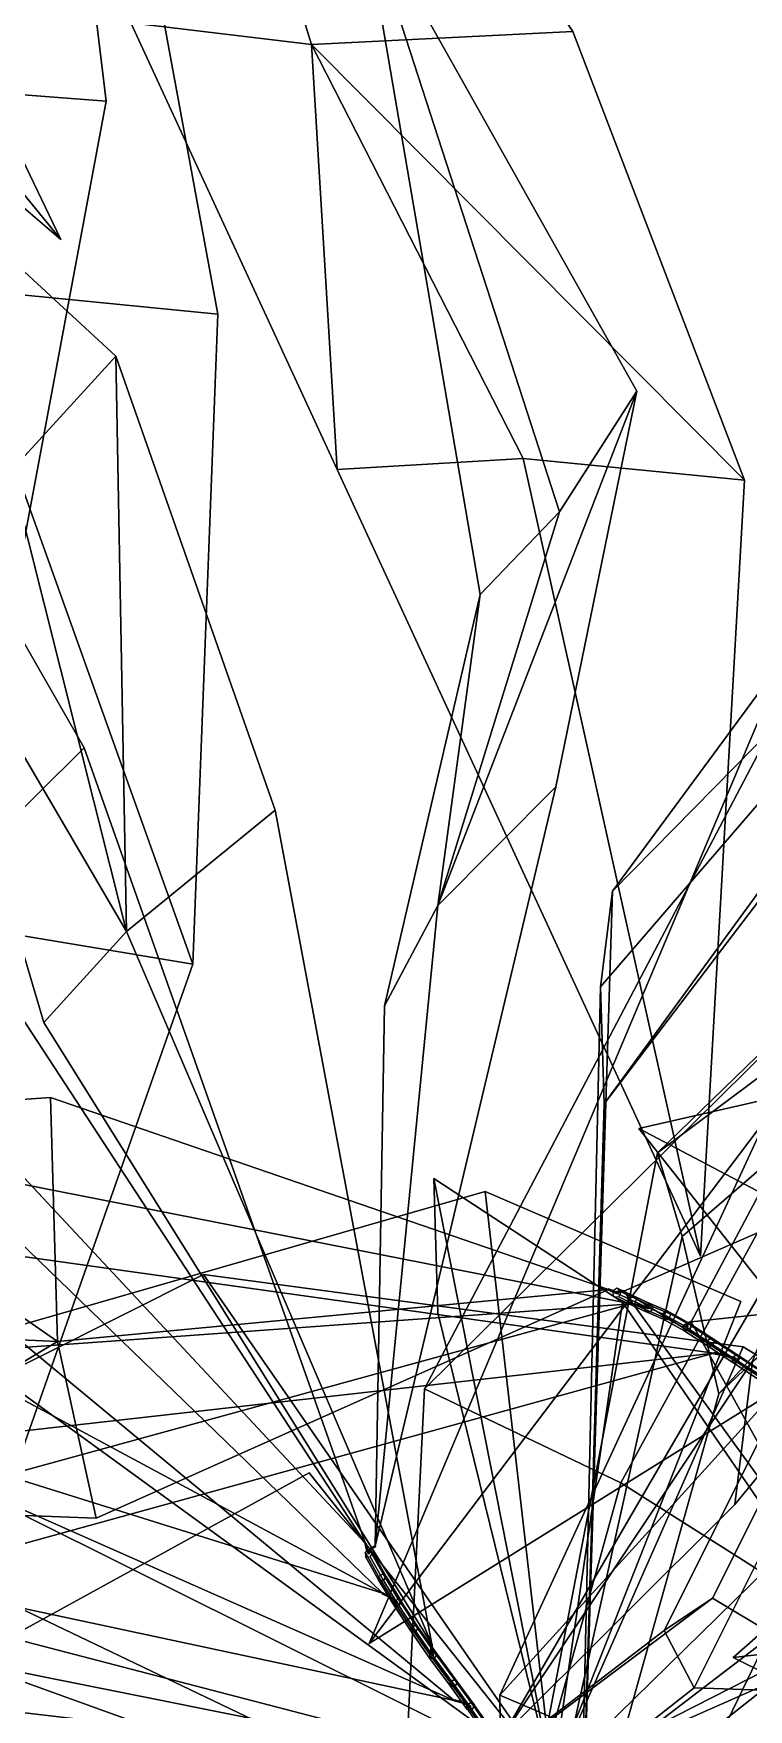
# Model space of a CAD drawing. Header units: metres. Extents: x -422 to 269, y -311 to 154.
# Drawn here: x -220.4 to -184.5, y -136.7 to -52.6 of the extents above; entities that cross this region are included whole.
import ezdxf

# ---------------------------------------------------------------- set-up
doc = ezdxf.new("R2010")
doc.units = ezdxf.units.M

msp = doc.modelspace()

# ---------------------------------------------------------------- linework, layer by layer
at = {"layer": 'coral-li_Intrnd', "color": 3}
for points in [[(-178.7216, -115.9789, 559.1647), (-186.3088, -131.1364, 580.841), (-188.7489, -132.7746, 578.8414), (-181.1617, -117.6171, 557.1651)], [(-175.685, -117.8137, 558.9445), (-183.2722, -132.9712, 580.6208), (-186.3088, -131.1364, 580.841), (-178.7216, -115.9789, 559.1647)], [(-181.1617, -117.6171, 557.1651), (-188.7489, -132.7746, 578.8414), (-187.2432, -135.6371, 577.3668), (-179.6559, -120.4796, 555.6904)], [(-179.6559, -120.4796, 555.6904), (-187.2432, -135.6371, 577.3668), (-183.8073, -135.7605, 578.4832), (-176.22, -120.603, 556.8068)], [(-186.3088, -131.1364, 580.841), (-194.473, -137.2622, 605.2914), (-197.124, -139.1853, 603.9093), (-188.7489, -132.7746, 578.8414)], [(-183.2722, -132.9712, 580.6208), (-191.6473, -139.382, 605.6887), (-194.473, -137.2622, 605.2914), (-186.3088, -131.1364, 580.841)], [(-188.7489, -132.7746, 578.8414), (-197.124, -139.1853, 603.9093), (-195.9614, -142.5115, 603.4396), (-187.2432, -135.6371, 577.3668)], [(-183.8073, -135.7605, 578.4832), (-192.5255, -142.6349, 604.5559), (-191.6473, -139.382, 605.6887), (-183.2722, -132.9712, 580.6208)], [(-187.2432, -135.6371, 577.3668), (-195.9614, -142.5115, 603.4396), (-192.5255, -142.6349, 604.5559), (-183.8073, -135.7605, 578.4832)]]:
    msp.add_3dface(points, dxfattribs=at)
at = {"layer": 'coral-li_Leaf', "color": 3}
for points in [[(-230.1053, -54.9731, 373.959), (-216.7453, -55.9979, 371.4159), (-222.0094, -12.4091, 402.951)], [(-230.1053, -54.9731, 373.959), (-222.0094, -12.4091, 402.951), (-216.7453, -55.9979, 371.4159)], [(-224.567, -65.3629, 386.8535), (-211.1358, -66.6909, 388.8148), (-220.9145, -13.6327, 392.186)], [(-224.567, -65.3629, 386.8535), (-220.9145, -13.6327, 392.186), (-211.1358, -66.6909, 388.8148)], [(-218.3426, -14.8294, 386.9203), (-215.5117, -52.06568, 349.3537), (-206.4456, -53.1574, 353.6456)], [(-218.3426, -14.8294, 386.9203), (-206.4456, -53.1574, 353.6456), (-215.5117, -52.06568, 349.3537)], [(-206.4456, -53.1574, 353.6456), (-193.3239, -52.5016, 357.3057), (-218.3426, -14.8294, 386.9203)], [(-206.4456, -53.1574, 353.6456), (-218.3426, -14.8294, 386.9203), (-193.3239, -52.5016, 357.3057)], [(-239.6695, -37.6976, 261.5911), (-219.0218, -62.9399, 251.67), (-231.769, -36.355, 267.0864)], [(-239.6695, -37.6976, 261.5911), (-231.769, -36.355, 267.0864), (-219.0218, -62.9399, 251.67)], [(-245.86, -39.9379, 256.8834), (-219.0218, -62.9399, 251.67), (-239.6695, -37.6976, 261.5911)], [(-245.86, -39.9379, 256.8834), (-239.6695, -37.6976, 261.5911), (-219.0218, -62.9399, 251.67)], [(-185.5471, -41.2887, 422.6147), (-261.8304, -60.6602, 445.2802), (-193.4057, -44.993, 399.2751)], [(-185.5471, -41.2887, 422.6147), (-193.4057, -44.993, 399.2751), (-261.8304, -60.6602, 445.2802)], [(-193.4057, -44.993, 399.2751), (-281.1758, -62.2193, 395.2979), (-206.4113, -42.6401, 368.3156)], [(-193.4057, -44.993, 399.2751), (-206.4113, -42.6401, 368.3156), (-281.1758, -62.2193, 395.2979)], [(-193.4057, -44.993, 399.2751), (-269.9305, -59.5522, 422.2572), (-281.1758, -62.2193, 395.2979)], [(-193.4057, -44.993, 399.2751), (-281.1758, -62.2193, 395.2979), (-269.9305, -59.5522, 422.2572)], [(-193.4057, -44.993, 399.2751), (-261.8304, -60.6602, 445.2802), (-269.9305, -59.5522, 422.2572)], [(-193.4057, -44.993, 399.2751), (-269.9305, -59.5522, 422.2572), (-261.8304, -60.6602, 445.2802)], [(-197.9738, -80.7705, 682.5458), (-203.9251, -45.9562, 687.9404), (-193.9944, -76.6206, 676.8497)], [(-197.9738, -80.7705, 682.5458), (-193.9944, -76.6206, 676.8497), (-203.9251, -45.9562, 687.9404)], [(-193.9944, -76.6206, 676.8497), (-203.9251, -45.9562, 687.9404), (-190.1196, -70.5648, 670.3127)], [(-193.9944, -76.6206, 676.8497), (-190.1196, -70.5648, 670.3127), (-203.9251, -45.9562, 687.9404)], [(-221.5358, -74.5658, 654.6548), (-240.5545, -46.3582, 652.5208), (-216.2592, -68.7957, 648.8858)], [(-221.5358, -74.5658, 654.6548), (-216.2592, -68.7957, 648.8858), (-240.5545, -46.3582, 652.5208)], [(-215.5117, -52.06568, 349.3537), (-205.1487, -74.4907, 327.1987), (-206.4456, -53.1574, 353.6456)], [(-215.5117, -52.06568, 349.3537), (-206.4456, -53.1574, 353.6456), (-205.1487, -74.4907, 327.1987)], [(-206.4456, -53.1574, 353.6456), (-184.7104, -75.02943, 334.54), (-193.3239, -52.5016, 357.3057)], [(-206.4456, -53.1574, 353.6456), (-193.3239, -52.5016, 357.3057), (-184.7104, -75.02943, 334.54)], [(-206.4456, -53.1574, 353.6456), (-205.1487, -74.4907, 327.1987), (-195.8177, -73.9432, 330.4563)], [(-206.4456, -53.1574, 353.6456), (-195.8177, -73.9432, 330.4563), (-205.1487, -74.4907, 327.1987)], [(-206.4456, -53.1574, 353.6456), (-195.8177, -73.9432, 330.4563), (-184.7104, -75.02943, 334.54)], [(-206.4456, -53.1574, 353.6456), (-184.7104, -75.02943, 334.54), (-195.8177, -73.9432, 330.4563)], [(-230.1053, -54.9731, 373.959), (-221.5084, -81.555, 350.8218), (-216.7453, -55.9979, 371.4159)], [(-230.1053, -54.9731, 373.959), (-216.7453, -55.9979, 371.4159), (-221.5084, -81.555, 350.8218)], [(-162.8359, -66.68, 416.1932), (-191.3372, -95.6474, 382.9517), (-164.2972, -58.9819, 398.0753)], [(-162.8359, -66.68, 416.1932), (-164.2972, -58.9819, 398.0753), (-191.3372, -95.6474, 382.9517)], [(-224.567, -65.3629, 386.8535), (-223.628, -97.4407, 379.5818), (-212.401, -99.3179, 382.9963)], [(-224.567, -65.3629, 386.8535), (-212.401, -99.3179, 382.9963), (-223.628, -97.4407, 379.5818)], [(-224.567, -65.3629, 386.8535), (-212.401, -99.3179, 382.9963), (-211.1358, -66.6909, 388.8148)], [(-224.567, -65.3629, 386.8535), (-211.1358, -66.6909, 388.8148), (-212.401, -99.3179, 382.9963)], [(-162.8359, -66.68, 416.1932), (-191.7496, -106.3359, 412.5177), (-191.9432, -100.4553, 399.4552)], [(-162.8359, -66.68, 416.1932), (-191.9432, -100.4553, 399.4552), (-191.7496, -106.3359, 412.5177)], [(-162.8359, -66.68, 416.1932), (-191.9432, -100.4553, 399.4552), (-191.3372, -95.6474, 382.9517)], [(-162.8359, -66.68, 416.1932), (-191.3372, -95.6474, 382.9517), (-191.9432, -100.4553, 399.4552)], [(-164.6734, -70.7729, 430.0906), (-191.7496, -106.3359, 412.5177), (-162.8359, -66.68, 416.1932)], [(-164.6734, -70.7729, 430.0906), (-162.8359, -66.68, 416.1932), (-191.7496, -106.3359, 412.5177)], [(-225.135, -95.6699, 648.7882), (-229.8847, -67.4779, 656.6841), (-217.8425, -88.4528, 644.4193)], [(-225.135, -95.6699, 648.7882), (-217.8425, -88.4528, 644.4193), (-229.8847, -67.4779, 656.6841)], [(-215.725, -97.6808, 642.173), (-221.5358, -74.5658, 654.6548), (-216.2592, -68.7957, 648.8858)], [(-215.725, -97.6808, 642.173), (-216.2592, -68.7957, 648.8858), (-221.5358, -74.5658, 654.6548)], [(-215.725, -97.6808, 642.173), (-216.2592, -68.7957, 648.8858), (-208.2724, -91.5849, 636.5469)], [(-215.725, -97.6808, 642.173), (-208.2724, -91.5849, 636.5469), (-216.2592, -68.7957, 648.8858)], [(-148.0719, -69.01715, 429.7476), (-189.0709, -108.7967, 434.6042), (-144.9586, -75.8961, 414.035)], [(-148.0719, -69.01715, 429.7476), (-144.9586, -75.8961, 414.035), (-189.0709, -108.7967, 434.6042)], [(-200.1041, -96.3697, 659.6301), (-193.9944, -76.6206, 676.8497), (-190.1196, -70.5648, 670.3127)], [(-200.1041, -96.3697, 659.6301), (-190.1196, -70.5648, 670.3127), (-193.9944, -76.6206, 676.8497)], [(-200.1041, -96.3697, 659.6301), (-190.1196, -70.5648, 670.3127), (-194.1774, -90.4199, 652.2933)], [(-200.1041, -96.3697, 659.6301), (-194.1774, -90.4199, 652.2933), (-190.1196, -70.5648, 670.3127)], [(-205.1487, -74.4907, 327.1987), (-186.911, -113.9724, 322.9512), (-195.8177, -73.9432, 330.4563)], [(-205.1487, -74.4907, 327.1987), (-195.8177, -73.9432, 330.4563), (-186.911, -113.9724, 322.9512)], [(-195.8177, -73.9432, 330.4563), (-186.911, -113.9724, 322.9512), (-184.7104, -75.02943, 334.54)], [(-195.8177, -73.9432, 330.4563), (-184.7104, -75.02943, 334.54), (-186.911, -113.9724, 322.9512)], [(-215.725, -97.6808, 642.173), (-226.8584, -78.6852, 659.1498), (-221.5358, -74.5658, 654.6548)], [(-215.725, -97.6808, 642.173), (-221.5358, -74.5658, 654.6548), (-226.8584, -78.6852, 659.1498)], [(-144.9586, -75.8961, 414.035), (-189.0709, -108.7967, 434.6042), (-187.8468, -112.9958, 418.0711)], [(-144.9586, -75.8961, 414.035), (-187.8468, -112.9958, 418.0711), (-189.0709, -108.7967, 434.6042)], [(-144.9586, -75.8961, 414.035), (-187.8468, -112.9958, 418.0711), (-185.9988, -120.8803, 399.2033)], [(-144.9586, -75.8961, 414.035), (-185.9988, -120.8803, 399.2033), (-187.8468, -112.9958, 418.0711)], [(-144.9586, -75.8961, 414.035), (-185.9988, -120.8803, 399.2033), (-144.7703, -81.888, 391.2467)], [(-144.9586, -75.8961, 414.035), (-144.7703, -81.888, 391.2467), (-185.9988, -120.8803, 399.2033)], [(-200.1041, -96.3697, 659.6301), (-197.9738, -80.7705, 682.5458), (-193.9944, -76.6206, 676.8497)], [(-200.1041, -96.3697, 659.6301), (-193.9944, -76.6206, 676.8497), (-197.9738, -80.7705, 682.5458)], [(-219.8696, -102.2468, 647.6536), (-226.8584, -78.6852, 659.1498), (-215.725, -97.6808, 642.173)], [(-219.8696, -102.2468, 647.6536), (-215.725, -97.6808, 642.173), (-226.8584, -78.6852, 659.1498)], [(-202.7777, -101.4037, 665.5945), (-197.9738, -80.7705, 682.5458), (-200.1041, -96.3697, 659.6301)], [(-202.7777, -101.4037, 665.5945), (-200.1041, -96.3697, 659.6301), (-197.9738, -80.7705, 682.5458)], [(-182.6852, -83.9547, 520.7324), (-203.5443, -133.4168, 554.1743), (-174.7638, -95.3674, 517.2324)], [(-182.6852, -83.9547, 520.7324), (-174.7638, -95.3674, 517.2324), (-203.5443, -133.4168, 554.1743)], [(-183.7045, -88.1535, 480.7703), (-200.7625, -120.6325, 470.7908), (-173.7751, -93.9651, 479.641)], [(-183.7045, -88.1535, 480.7703), (-173.7751, -93.9651, 479.641), (-200.7625, -120.6325, 470.7908)], [(-225.135, -95.6699, 648.7882), (-217.8425, -88.4528, 644.4193), (-203.724, -128.4071, 631.8525)], [(-225.135, -95.6699, 648.7882), (-203.724, -128.4071, 631.8525), (-217.8425, -88.4528, 644.4193)], [(-200.1041, -96.3697, 659.6301), (-194.1774, -90.4199, 652.2933), (-203.243, -128.5405, 631.8425)], [(-200.1041, -96.3697, 659.6301), (-203.243, -128.5405, 631.8425), (-194.1774, -90.4199, 652.2933)], [(-215.725, -97.6808, 642.173), (-208.2724, -91.5849, 636.5469), (-200.4049, -133.4599, 624.7911)], [(-215.725, -97.6808, 642.173), (-200.4049, -133.4599, 624.7911), (-208.2724, -91.5849, 636.5469)], [(-173.7751, -93.9651, 479.641), (-200.7625, -120.6325, 470.7908), (-190.9205, -125.3492, 467.7076)], [(-173.7751, -93.9651, 479.641), (-190.9205, -125.3492, 467.7076), (-200.7625, -120.6325, 470.7908)], [(-173.7751, -93.9651, 479.641), (-190.9205, -125.3492, 467.7076), (-179.6073, -132.5139, 465.2439)], [(-173.7751, -93.9651, 479.641), (-179.6073, -132.5139, 465.2439), (-190.9205, -125.3492, 467.7076)], [(-203.724, -128.4071, 631.8525), (-229.3305, -100.9899, 653.4955), (-225.135, -95.6699, 648.7882)], [(-203.724, -128.4071, 631.8525), (-225.135, -95.6699, 648.7882), (-229.3305, -100.9899, 653.4955)], [(-174.7638, -95.3674, 517.2324), (-203.5443, -133.4168, 554.1743), (-166.0443, -110.0582, 515.2318)], [(-174.7638, -95.3674, 517.2324), (-166.0443, -110.0582, 515.2318), (-203.5443, -133.4168, 554.1743)], [(-191.9432, -100.4553, 399.4552), (-193.1409, -153.0486, 369.9038), (-191.3372, -95.6474, 382.9517)], [(-191.9432, -100.4553, 399.4552), (-191.3372, -95.6474, 382.9517), (-193.1409, -153.0486, 369.9038)], [(-203.243, -128.5405, 631.8425), (-202.7777, -101.4037, 665.5945), (-200.1041, -96.3697, 659.6301)], [(-203.243, -128.5405, 631.8425), (-200.1041, -96.3697, 659.6301), (-202.7777, -101.4037, 665.5945)], [(-223.628, -97.4407, 379.5818), (-225.1425, -135.5934, 396.3171), (-212.401, -99.3179, 382.9963)], [(-223.628, -97.4407, 379.5818), (-212.401, -99.3179, 382.9963), (-225.1425, -135.5934, 396.3171)], [(-200.4049, -133.4599, 624.7911), (-219.8696, -102.2468, 647.6536), (-215.725, -97.6808, 642.173)], [(-200.4049, -133.4599, 624.7911), (-215.725, -97.6808, 642.173), (-219.8696, -102.2468, 647.6536)], [(-191.7496, -106.3359, 412.5177), (-193.1409, -153.0486, 369.9038), (-191.9432, -100.4553, 399.4552)], [(-191.7496, -106.3359, 412.5177), (-191.9432, -100.4553, 399.4552), (-193.1409, -153.0486, 369.9038)], [(-237.7038, -112.1588, 611.8531), (-232.1889, -102.5311, 610.7355), (-202.8807, -130.8967, 627.7657)], [(-237.7038, -112.1588, 611.8531), (-202.8807, -130.8967, 627.7657), (-232.1889, -102.5311, 610.7355)], [(-181.4389, -102.3693, 488.74), (-196.9873, -136.0052, 480.2357), (-171.2449, -107.6653, 487.4453)], [(-181.4389, -102.3693, 488.74), (-171.2449, -107.6653, 487.4453), (-196.9873, -136.0052, 480.2357)], [(-175.9811, -114.9631, 655.0901), (-190.0205, -107.5768, 689.1372), (-175.5782, -104.2756, 655.6023)], [(-175.9811, -114.9631, 655.0901), (-175.5782, -104.2756, 655.6023), (-190.0205, -107.5768, 689.1372)], [(-183.01, -116.809, 626.3474), (-180.7343, -104.7347, 626.172), (-187.3869, -117.2808, 579.5833)], [(-183.01, -116.809, 626.3474), (-187.3869, -117.2808, 579.5833), (-180.7343, -104.7347, 626.172)], [(-219.189, -118.2644, 626.8833), (-235.221, -107.1, 653.0846), (-219.5444, -106.0065, 627.6682)], [(-219.189, -118.2644, 626.8833), (-219.5444, -106.0065, 627.6682), (-235.221, -107.1, 653.0846)], [(-219.189, -118.2644, 626.8833), (-219.5444, -106.0065, 627.6682), (-191.5322, -115.6455, 589.0085)], [(-219.189, -118.2644, 626.8833), (-191.5322, -115.6455, 589.0085), (-219.5444, -106.0065, 627.6682)], [(-234.9283, -119.5613, 598.4619), (-236.2106, -107.3625, 597.7236), (-190.3964, -116.375, 583.8671)], [(-234.9283, -119.5613, 598.4619), (-190.3964, -116.375, 583.8671), (-236.2106, -107.3625, 597.7236)], [(-219.189, -118.2644, 626.8833), (-233.2879, -117.6306, 652.9559), (-235.221, -107.1, 653.0846)], [(-219.189, -118.2644, 626.8833), (-235.221, -107.1, 653.0846), (-233.2879, -117.6306, 652.9559)], [(-171.2449, -107.6653, 487.4453), (-196.9873, -136.0052, 480.2357), (-187.0023, -140.2709, 476.9615)], [(-171.2449, -107.6653, 487.4453), (-187.0023, -140.2709, 476.9615), (-196.9873, -136.0052, 480.2357)], [(-177.2236, -123.779, 655.6142), (-190.0205, -107.5768, 689.1372), (-175.9811, -114.9631, 655.0901)], [(-177.2236, -123.779, 655.6142), (-175.9811, -114.9631, 655.0901), (-190.0205, -107.5768, 689.1372)], [(-171.2449, -107.6653, 487.4453), (-187.0023, -140.2709, 476.9615), (-175.3948, -146.8821, 474.3255)], [(-171.2449, -107.6653, 487.4453), (-175.3948, -146.8821, 474.3255), (-187.0023, -140.2709, 476.9615)], [(-189.0709, -108.7967, 434.6042), (-203.2731, -182.6501, 427.9861), (-187.8468, -112.9958, 418.0711)], [(-189.0709, -108.7967, 434.6042), (-187.8468, -112.9958, 418.0711), (-203.2731, -182.6501, 427.9861)], [(-234.7066, -120.6001, 603.2659), (-230.7415, -110.2168, 604.1719), (-199.2751, -136.2726, 621.0408)], [(-234.7066, -120.6001, 603.2659), (-199.2751, -136.2726, 621.0408), (-230.7415, -110.2168, 604.1719)], [(-184.3111, -119.2476, 653.3016), (-180.7243, -110.3581, 647.6037), (-196.8329, -138.0542, 617.1564)], [(-184.3111, -119.2476, 653.3016), (-196.8329, -138.0542, 617.1564), (-180.7243, -110.3581, 647.6037)], [(-180.1272, -122.27, 634.2889), (-178.1497, -110.2274, 635.7254), (-190.7633, -115.7413, 589.0065)], [(-180.1272, -122.27, 634.2889), (-190.7633, -115.7413, 589.0065), (-178.1497, -110.2274, 635.7254)], [(-202.8807, -130.8967, 627.7657), (-242.1975, -118.5908, 614.4025), (-237.7038, -112.1588, 611.8531)], [(-202.8807, -130.8967, 627.7657), (-237.7038, -112.1588, 611.8531), (-242.1975, -118.5908, 614.4025)], [(-231.269, -123.9206, 562.0122), (-231.4606, -112.515, 557.4435), (-186.2566, -118.8417, 574.4359)], [(-231.269, -123.9206, 562.0122), (-186.2566, -118.8417, 574.4359), (-231.4606, -112.515, 557.4435)], [(-187.8468, -112.9958, 418.0711), (-203.2731, -182.6501, 427.9861), (-185.9988, -120.8803, 399.2033)], [(-187.8468, -112.9958, 418.0711), (-185.9988, -120.8803, 399.2033), (-203.2731, -182.6501, 427.9861)], [(-122.5912, -112.8587, 399.1118), (-169.9484, -172.4239, 427.4928), (-184.7354, -177.2168, 402.6182)], [(-122.5912, -112.8587, 399.1118), (-184.7354, -177.2168, 402.6182), (-169.9484, -172.4239, 427.4928)], [(-122.5912, -112.8587, 399.1118), (-184.7354, -177.2168, 402.6182), (-142.5465, -114.0857, 372.0294)], [(-122.5912, -112.8587, 399.1118), (-142.5465, -114.0857, 372.0294), (-184.7354, -177.2168, 402.6182)], [(-185.1927, -126.4501, 657.2272), (-174.7725, -113.78, 678.8383), (-184.3111, -119.2476, 653.3016)], [(-185.1927, -126.4501, 657.2272), (-184.3111, -119.2476, 653.3016), (-174.7725, -113.78, 678.8383)], [(-191.5322, -115.6455, 589.0085), (-217.2486, -127.1215, 627.5401), (-219.189, -118.2644, 626.8833)], [(-191.5322, -115.6455, 589.0085), (-219.189, -118.2644, 626.8833), (-217.2486, -127.1215, 627.5401)], [(-190.7633, -115.7413, 589.0065), (-179.552, -131.2097, 632.7414), (-180.1272, -122.27, 634.2889)], [(-190.7633, -115.7413, 589.0065), (-180.1272, -122.27, 634.2889), (-179.552, -131.2097, 632.7414)], [(-190.3964, -116.375, 583.8671), (-233.3669, -128.1599, 600.9659), (-234.9283, -119.5613, 598.4619)], [(-190.3964, -116.375, 583.8671), (-234.9283, -119.5613, 598.4619), (-233.3669, -128.1599, 600.9659)], [(-187.3869, -117.2808, 579.5833), (-182.6128, -125.8911, 626.2822), (-183.01, -116.809, 626.3474)], [(-187.3869, -117.2808, 579.5833), (-183.01, -116.809, 626.3474), (-182.6128, -125.8911, 626.2822)], [(-219.189, -118.2644, 626.8833), (-232.9825, -126.5438, 652.9564), (-233.2879, -117.6306, 652.9559)], [(-219.189, -118.2644, 626.8833), (-233.2879, -117.6306, 652.9559), (-232.9825, -126.5438, 652.9564)], [(-217.2486, -127.1215, 627.5401), (-232.9825, -126.5438, 652.9564), (-219.189, -118.2644, 626.8833)], [(-217.2486, -127.1215, 627.5401), (-219.189, -118.2644, 626.8833), (-232.9825, -126.5438, 652.9564)], [(-186.2566, -118.8417, 574.4359), (-231.7211, -131.401, 567.1586), (-231.269, -123.9206, 562.0122)], [(-186.2566, -118.8417, 574.4359), (-231.269, -123.9206, 562.0122), (-231.7211, -131.401, 567.1586)], [(-196.8329, -138.0542, 617.1564), (-185.1927, -126.4501, 657.2272), (-184.3111, -119.2476, 653.3016)], [(-196.8329, -138.0542, 617.1564), (-184.3111, -119.2476, 653.3016), (-185.1927, -126.4501, 657.2272)], [(-199.2751, -136.2726, 621.0408), (-238.3483, -127.9268, 604.3241), (-234.7066, -120.6001, 603.2659)], [(-199.2751, -136.2726, 621.0408), (-234.7066, -120.6001, 603.2659), (-238.3483, -127.9268, 604.3241)], [(-200.7625, -120.6325, 470.7908), (-203.1717, -169.6445, 480.7192), (-190.9205, -125.3492, 467.7076)], [(-200.7625, -120.6325, 470.7908), (-190.9205, -125.3492, 467.7076), (-203.1717, -169.6445, 480.7192)], [(-170.7145, -132.4678, 645.7718), (-185.2768, -134.1218, 680.3561), (-171.6674, -122.1544, 648.4871)], [(-170.7145, -132.4678, 645.7718), (-171.6674, -122.1544, 648.4871), (-185.2768, -134.1218, 680.3561)], [(-190.9205, -125.3492, 467.7076), (-203.1717, -169.6445, 480.7192), (-179.6073, -132.5139, 465.2439)], [(-190.9205, -125.3492, 467.7076), (-179.6073, -132.5139, 465.2439), (-203.1717, -169.6445, 480.7192)], [(-233.7945, -135.3812, 550.7727), (-206.6046, -138.5764, 562.1831), (-225.9839, -129.3009, 545.6365)], [(-233.7945, -135.3812, 550.7727), (-225.9839, -129.3009, 545.6365), (-206.6046, -138.5764, 562.1831)], [(-170.8228, -141.2859, 644.442), (-185.2768, -134.1218, 680.3561), (-170.7145, -132.4678, 645.7718)], [(-170.8228, -141.2859, 644.442), (-170.7145, -132.4678, 645.7718), (-185.2768, -134.1218, 680.3561)], [(-238.9908, -141.2369, 553.375), (-218.6151, -149.6147, 569.2115), (-233.7945, -135.3812, 550.7727)], [(-238.9908, -141.2369, 553.375), (-233.7945, -135.3812, 550.7727), (-218.6151, -149.6147, 569.2115)], [(-233.7945, -135.3812, 550.7727), (-218.6151, -149.6147, 569.2115), (-213.3011, -144.827, 565.4242)], [(-233.7945, -135.3812, 550.7727), (-213.3011, -144.827, 565.4242), (-218.6151, -149.6147, 569.2115)], [(-233.7945, -135.3812, 550.7727), (-213.3011, -144.827, 565.4242), (-206.6046, -138.5764, 562.1831)], [(-233.7945, -135.3812, 550.7727), (-206.6046, -138.5764, 562.1831), (-213.3011, -144.827, 565.4242)], [(-196.9873, -136.0052, 480.2357), (-196.3795, -184.7608, 491.5966), (-187.0023, -140.2709, 476.9615)], [(-196.9873, -136.0052, 480.2357), (-187.0023, -140.2709, 476.9615), (-196.3795, -184.7608, 491.5966)]]:
    msp.add_3dface(points, dxfattribs=at)
at = {"layer": 'coral-li_Mrstm', "color": 3}
for points in [[(-194.3457, -140.2075, 604.574), (-190.827, -116.2914, 641.952), (-200.3055, -110.0721, 610.027)], [(-194.3457, -140.2075, 604.574), (-200.3055, -110.0721, 610.027), (-190.827, -116.2914, 641.952)], [(-194.3457, -140.2075, 604.574), (-200.3055, -110.0721, 610.027), (-200.1087, -116.8253, 591.7639)], [(-194.3457, -140.2075, 604.574), (-200.1087, -116.8253, 591.7639), (-200.3055, -110.0721, 610.027)], [(-194.3457, -140.2075, 604.574), (-197.7276, -110.7338, 608.2787), (-224.3685, -118.3906, 628.8979)], [(-194.3457, -140.2075, 604.574), (-224.3685, -118.3906, 628.8979), (-197.7276, -110.7338, 608.2787)], [(-194.3457, -140.2075, 604.574), (-184.8918, -116.2441, 594.559), (-197.7276, -110.7338, 608.2787)], [(-194.3457, -140.2075, 604.574), (-197.7276, -110.7338, 608.2787), (-184.8918, -116.2441, 594.559)], [(-194.3457, -140.2075, 604.574), (-211.8659, -114.9032, 651.7826), (-228.4451, -123.2145, 627.5945)], [(-194.3457, -140.2075, 604.574), (-228.4451, -123.2145, 627.5945), (-211.8659, -114.9032, 651.7826)], [(-194.3457, -140.2075, 604.574), (-184.7805, -118.5294, 642.0915), (-211.8659, -114.9032, 651.7826)], [(-194.3457, -140.2075, 604.574), (-211.8659, -114.9032, 651.7826), (-184.7805, -118.5294, 642.0915)], [(-194.3457, -140.2075, 604.574), (-176.1089, -137.7383, 657.8398), (-190.827, -116.2914, 641.952)], [(-194.3457, -140.2075, 604.574), (-190.827, -116.2914, 641.952), (-176.1089, -137.7383, 657.8398)], [(-194.3457, -140.2075, 604.574), (-224.3685, -118.3906, 628.8979), (-241.6903, -140.7897, 635.1366)], [(-194.3457, -140.2075, 604.574), (-241.6903, -140.7897, 635.1366), (-224.3685, -118.3906, 628.8979)], [(-194.3457, -140.2075, 604.574), (-168.2487, -128.6704, 613.5018), (-184.7805, -118.5294, 642.0915)], [(-194.3457, -140.2075, 604.574), (-184.7805, -118.5294, 642.0915), (-168.2487, -128.6704, 613.5018)], [(-194.3457, -140.2075, 604.574), (-168.5587, -127.0855, 616.2462), (-175.298, -121.5443, 598.8374)], [(-194.3457, -140.2075, 604.574), (-175.298, -121.5443, 598.8374), (-168.5587, -127.0855, 616.2462)], [(-194.3457, -140.2075, 604.574), (-228.4451, -123.2145, 627.5945), (-223.7428, -134.3242, 595.9371)], [(-194.3457, -140.2075, 604.574), (-223.7428, -134.3242, 595.9371), (-228.4451, -123.2145, 627.5945)], [(-194.3457, -140.2075, 604.574), (-206.5527, -124.8588, 585.0976), (-221.5963, -133.1113, 594.5283)], [(-194.3457, -140.2075, 604.574), (-221.5963, -133.1113, 594.5283), (-206.5527, -124.8588, 585.0976)], [(-194.3457, -140.2075, 604.574), (-169.7302, -151.2237, 639.9887), (-168.5587, -127.0855, 616.2462)], [(-194.3457, -140.2075, 604.574), (-168.5587, -127.0855, 616.2462), (-169.7302, -151.2237, 639.9887)], [(-194.3457, -140.2075, 604.574), (-168.9104, -135.1235, 595.0283), (-168.2487, -128.6704, 613.5018)], [(-194.3457, -140.2075, 604.574), (-168.2487, -128.6704, 613.5018), (-168.9104, -135.1235, 595.0283)], [(-194.3457, -140.2075, 604.574), (-221.5963, -133.1113, 594.5283), (-233.61, -157.641, 615.6819)], [(-194.3457, -140.2075, 604.574), (-233.61, -157.641, 615.6819), (-221.5963, -133.1113, 594.5283)], [(-194.3457, -140.2075, 604.574), (-223.7428, -134.3242, 595.9371), (-210.4228, -139.1163, 582.5655)], [(-194.3457, -140.2075, 604.574), (-210.4228, -139.1163, 582.5655), (-223.7428, -134.3242, 595.9371)]]:
    msp.add_3dface(points, dxfattribs=at)
at = {"layer": 'coral-li_Petiole', "color": 3}
for points in [[(-191.3185, -115.7023, 588.4479), (-191.5281, -115.6125, 589.0048), (-191.5604, -115.6328, 588.9958), (-191.3511, -115.7225, 588.4398)], [(-191.3511, -115.7225, 588.4398), (-191.5604, -115.6328, 588.9958), (-191.554, -115.6705, 589.0044), (-191.3446, -115.7602, 588.448)], [(-191.3446, -115.7602, 588.448), (-191.554, -115.6705, 589.0044), (-191.517, -115.6734, 589.0188), (-191.3073, -115.7633, 588.4615)], [(-191.2916, -115.7274, 588.4613), (-191.5014, -115.6375, 589.0189), (-191.5281, -115.6125, 589.0048), (-191.3185, -115.7023, 588.4479)], [(-191.3073, -115.7633, 588.4615), (-191.517, -115.6734, 589.0188), (-191.5014, -115.6375, 589.0189), (-191.2916, -115.7274, 588.4613)], [(-191.1227, -115.7909, 587.8859), (-191.3185, -115.7023, 588.4479), (-191.3511, -115.7225, 588.4398), (-191.1553, -115.8111, 587.8777)], [(-191.1553, -115.8111, 587.8777), (-191.3511, -115.7225, 588.4398), (-191.3446, -115.7602, 588.448), (-191.1488, -115.8488, 587.886)], [(-191.1488, -115.8488, 587.886), (-191.3446, -115.7602, 588.448), (-191.3073, -115.7633, 588.4615), (-191.1115, -115.8519, 587.8995)], [(-190.3239, -115.9593, 585.452), (-191.0974, -115.5873, 587.8627), (-191.3329, -115.7312, 587.8093), (-190.5576, -116.104, 585.3934)], [(-190.5576, -116.104, 585.3934), (-191.3329, -115.7312, 587.8093), (-191.2855, -116.0023, 587.8663), (-190.5109, -116.3747, 585.4524)], [(-191.0958, -115.816, 587.8993), (-191.2916, -115.7274, 588.4613), (-191.3185, -115.7023, 588.4479), (-191.1227, -115.7909, 587.8859)], [(-191.1115, -115.8519, 587.8995), (-191.3073, -115.7633, 588.4615), (-191.2916, -115.7274, 588.4613), (-191.0958, -115.816, 587.8993)], [(-190.5109, -116.3747, 585.4524), (-191.2855, -116.0023, 587.8663), (-191.0154, -116.0255, 587.9566), (-190.2429, -116.397, 585.5493)], [(-191.1227, -115.7909, 587.8859), (-191.0585, -115.7308, 588.4812), (-191.0927, -115.7492, 588.4868), (-191.1569, -115.8093, 587.8915)], [(-191.1569, -115.8093, 587.8915), (-191.0927, -115.7492, 588.4868), (-191.0856, -115.7876, 588.4899), (-191.1498, -115.8477, 587.8946)], [(-191.1498, -115.8477, 587.8946), (-191.0856, -115.7876, 588.4899), (-191.0463, -115.7929, 588.4861), (-191.1105, -115.853, 587.8909)], [(-191.0942, -115.8178, 587.8856), (-191.03, -115.7576, 588.4808), (-191.0585, -115.7308, 588.4812), (-191.1227, -115.7909, 587.8859)], [(-191.1105, -115.853, 587.8909), (-191.0463, -115.7929, 588.4861), (-191.03, -115.7576, 588.4808), (-191.0942, -115.8178, 587.8856)], [(-190.1305, -116.1394, 585.5478), (-190.9023, -115.7682, 587.9532), (-191.0974, -115.5873, 587.8627), (-190.3239, -115.9593, 585.452)], [(-191.0585, -115.7308, 588.4812), (-190.7592, -115.7083, 589.0027), (-190.7893, -115.7258, 589.0207), (-191.0927, -115.7492, 588.4868)], [(-191.0927, -115.7492, 588.4868), (-190.7893, -115.7258, 589.0207), (-190.7837, -115.7645, 589.0192), (-191.0856, -115.7876, 588.4899)], [(-191.0856, -115.7876, 588.4899), (-190.7837, -115.7645, 589.0192), (-190.7495, -115.771, 588.9998), (-191.0463, -115.7929, 588.4861)], [(-191.03, -115.7576, 588.4808), (-190.7348, -115.7361, 588.9899), (-190.7592, -115.7083, 589.0027), (-191.0585, -115.7308, 588.4812)], [(-191.0463, -115.7929, 588.4861), (-190.7495, -115.771, 588.9998), (-190.7348, -115.7361, 588.9899), (-191.03, -115.7576, 588.4808)], [(-190.2429, -116.397, 585.5493), (-191.0154, -116.0255, 587.9566), (-190.9023, -115.7682, 587.9532), (-190.1305, -116.1394, 585.5478)], [(-189.4912, -116.3363, 583.062), (-190.3239, -115.9593, 585.452), (-190.5576, -116.104, 585.3934), (-189.7249, -116.4809, 583.0033)], [(-189.2978, -116.5163, 583.1577), (-190.1305, -116.1394, 585.5478), (-190.3239, -115.9593, 585.452), (-189.4912, -116.3363, 583.062)], [(-189.7249, -116.4809, 583.0033), (-190.5576, -116.104, 585.3934), (-190.5109, -116.3747, 585.4524), (-189.6782, -116.7517, 583.0623)], [(-189.6782, -116.7517, 583.0623), (-190.5109, -116.3747, 585.4524), (-190.2429, -116.397, 585.5493), (-189.4102, -116.7739, 583.1592)], [(-189.8909, -116.4407, 583.5457), (-190.3923, -116.342, 583.8633), (-190.4123, -116.3656, 583.8392), (-189.9182, -116.4625, 583.5281)], [(-189.9182, -116.4625, 583.5281), (-190.4123, -116.3656, 583.8392), (-190.4105, -116.402, 583.8533), (-189.9137, -116.4996, 583.5399)], [(-189.9137, -116.4996, 583.5399), (-190.4105, -116.402, 583.8533), (-190.389, -116.4008, 583.8868), (-189.8829, -116.5006, 583.5651)], [(-189.8692, -116.464, 583.5684), (-190.3781, -116.3637, 583.8926), (-190.3923, -116.342, 583.8633), (-189.8909, -116.4407, 583.5457)], [(-189.8829, -116.5006, 583.5651), (-190.389, -116.4008, 583.8868), (-190.3781, -116.3637, 583.8926), (-189.8692, -116.464, 583.5684)], [(-189.4102, -116.7739, 583.1592), (-190.2429, -116.397, 585.5493), (-190.1305, -116.1394, 585.5478), (-189.2978, -116.5163, 583.1577)], [(-189.5165, -116.5399, 583.0852), (-189.8909, -116.4407, 583.5457), (-189.9182, -116.4625, 583.5281), (-189.5438, -116.5617, 583.0677)], [(-189.5438, -116.5617, 583.0677), (-189.9182, -116.4625, 583.5281), (-189.9137, -116.4996, 583.5399), (-189.5393, -116.5988, 583.0794)], [(-189.5393, -116.5988, 583.0794), (-189.9137, -116.4996, 583.5399), (-189.8829, -116.5006, 583.5651), (-189.5085, -116.5998, 583.1046)], [(-189.4947, -116.5632, 583.1079), (-189.8692, -116.464, 583.5684), (-189.8909, -116.4407, 583.5457), (-189.5165, -116.5399, 583.0852)], [(-189.5085, -116.5998, 583.1046), (-189.8829, -116.5006, 583.5651), (-189.8692, -116.464, 583.5684), (-189.4947, -116.5632, 583.1079)], [(-188.5938, -116.7213, 580.6776), (-189.4912, -116.3363, 583.062), (-189.723, -116.4818, 582.9981), (-188.8236, -116.8683, 580.6098)], [(-188.8236, -116.8683, 580.6098), (-189.723, -116.4818, 582.9981), (-189.677, -116.7522, 583.059), (-188.7866, -117.1337, 580.6945)], [(-188.7866, -117.1337, 580.6945), (-189.677, -116.7522, 583.059), (-189.4114, -116.7734, 583.1624), (-188.5288, -117.1501, 580.8168)], [(-188.4127, -116.8945, 580.8048), (-189.2997, -116.5155, 583.1629), (-189.4912, -116.3363, 583.062), (-188.5938, -116.7213, 580.6776)], [(-188.5288, -117.1501, 580.8168), (-189.4114, -116.7734, 583.1624), (-189.2997, -116.5155, 583.1629), (-188.4127, -116.8945, 580.8048)], [(-187.5553, -117.3, 578.4116), (-188.5938, -116.7213, 580.6776), (-188.8236, -116.8683, 580.6098), (-187.7851, -117.447, 578.3438)], [(-187.7851, -117.447, 578.3438), (-188.8236, -116.8683, 580.6098), (-188.7866, -117.1337, 580.6945), (-187.7482, -117.7124, 578.4285)], [(-187.3742, -117.4732, 578.5388), (-188.4127, -116.8945, 580.8048), (-188.5938, -116.7213, 580.6776), (-187.5553, -117.3, 578.4116)], [(-187.4904, -117.7289, 578.5508), (-188.5288, -117.1501, 580.8168), (-188.4127, -116.8945, 580.8048), (-187.3742, -117.4732, 578.5388)], [(-187.7482, -117.7124, 578.4285), (-188.7866, -117.1337, 580.6945), (-188.5288, -117.1501, 580.8168), (-187.4904, -117.7289, 578.5508)], [(-186.3707, -118.0754, 576.252), (-187.5483, -117.3046, 578.3961), (-187.7757, -117.4534, 578.3246), (-186.5947, -118.2266, 576.1747)], [(-186.5947, -118.2266, 576.1747), (-187.7757, -117.4534, 578.3246), (-187.7493, -117.7118, 578.432), (-186.5733, -118.4816, 576.291)], [(-186.5733, -118.4816, 576.291), (-187.7493, -117.7118, 578.432), (-187.5005, -117.722, 578.5723), (-186.3312, -118.4872, 576.4427)], [(-187.6107, -117.3471, 579.0277), (-187.381, -117.2489, 579.5751), (-187.4139, -117.2627, 579.5914), (-187.6459, -117.3639, 579.0306)], [(-187.6459, -117.3639, 579.0306), (-187.4139, -117.2627, 579.5914), (-187.4098, -117.3013, 579.5966), (-187.6409, -117.4014, 579.0408)], [(-187.5849, -117.5014, 578.4467), (-187.6107, -117.3471, 579.0277), (-187.6459, -117.3639, 579.0306), (-187.6201, -117.5182, 578.4496)], [(-187.6201, -117.5182, 578.4496), (-187.6459, -117.3639, 579.0306), (-187.6409, -117.4014, 579.0408), (-187.6151, -117.5557, 578.4598)], [(-187.6409, -117.4014, 579.0408), (-187.4098, -117.3013, 579.5966), (-187.3736, -117.3115, 579.5833), (-187.6018, -117.4078, 579.0442)], [(-187.6151, -117.5557, 578.4598), (-187.6409, -117.4014, 579.0408), (-187.6018, -117.4078, 579.0442), (-187.576, -117.5621, 578.4632)], [(-187.5835, -117.3741, 579.0361), (-187.3563, -117.2789, 579.5701), (-187.381, -117.2489, 579.5751), (-187.6107, -117.3471, 579.0277)], [(-187.5577, -117.5284, 578.4551), (-187.5835, -117.3741, 579.0361), (-187.6107, -117.3471, 579.0277), (-187.5849, -117.5014, 578.4467)], [(-187.6018, -117.4078, 579.0442), (-187.3736, -117.3115, 579.5833), (-187.3563, -117.2789, 579.5701), (-187.5835, -117.3741, 579.0361)], [(-187.576, -117.5621, 578.4632), (-187.6018, -117.4078, 579.0442), (-187.5835, -117.3741, 579.0361), (-187.5577, -117.5284, 578.4551)], [(-186.2088, -118.2356, 576.4166), (-187.3792, -117.4697, 578.5483), (-187.5483, -117.3046, 578.3961), (-186.3707, -118.0754, 576.252)], [(-186.3312, -118.4872, 576.4427), (-187.5005, -117.722, 578.5723), (-187.3792, -117.4697, 578.5483), (-186.2088, -118.2356, 576.4166)], [(-185.0994, -118.9075, 574.1929), (-186.3707, -118.0754, 576.252), (-186.5947, -118.2266, 576.1747), (-185.3234, -119.0587, 574.1157)], [(-185.3234, -119.0587, 574.1157), (-186.5947, -118.2266, 576.1747), (-186.5733, -118.4816, 576.291), (-185.302, -119.3137, 574.232)], [(-185.302, -119.3137, 574.232), (-186.5733, -118.4816, 576.291), (-186.3312, -118.4872, 576.4427), (-185.0599, -119.3193, 574.3837)], [(-184.9375, -119.0676, 574.3576), (-186.2088, -118.2356, 576.4166), (-186.3707, -118.0754, 576.252), (-185.0994, -118.9075, 574.1929)], [(-185.0599, -119.3193, 574.3837), (-186.3312, -118.4872, 576.4427), (-186.2088, -118.2356, 576.4166), (-184.9375, -119.0676, 574.3576)], [(-185.6639, -118.9727, 574.5164), (-186.2627, -118.861, 574.4625), (-186.2556, -118.8225, 574.4631), (-185.651, -118.9357, 574.5161)], [(-185.6819, -118.9795, 574.4816), (-186.2613, -118.8728, 574.4245), (-186.2627, -118.861, 574.4625), (-185.6639, -118.9727, 574.5164)], [(-185.6797, -118.9465, 574.4606), (-186.2534, -118.8414, 574.4026), (-186.2613, -118.8728, 574.4245), (-185.6819, -118.9795, 574.4816)], [(-185.651, -118.9357, 574.5161), (-186.2556, -118.8225, 574.4631), (-186.2499, -118.8104, 574.4263), (-185.6608, -118.9196, 574.4818)], [(-185.6608, -118.9196, 574.4818), (-186.2499, -118.8104, 574.4263), (-186.2534, -118.8414, 574.4026), (-185.6797, -118.9465, 574.4606)], [(-185.1569, -119.1299, 574.2259), (-185.6797, -118.9465, 574.4606), (-185.6819, -118.9795, 574.4816), (-185.159, -119.1629, 574.2469)], [(-185.159, -119.1629, 574.2469), (-185.6819, -118.9795, 574.4816), (-185.6639, -118.9727, 574.5164), (-185.141, -119.1561, 574.2817)], [(-185.138, -119.103, 574.2471), (-185.6608, -118.9196, 574.4818), (-185.6797, -118.9465, 574.4606), (-185.1569, -119.1299, 574.2259)], [(-185.141, -119.1561, 574.2817), (-185.6639, -118.9727, 574.5164), (-185.651, -118.9357, 574.5161), (-185.1282, -119.1191, 574.2814)], [(-185.1282, -119.1191, 574.2814), (-185.651, -118.9357, 574.5161), (-185.6608, -118.9196, 574.4818), (-185.138, -119.103, 574.2471)], [(-183.7519, -119.7922, 572.2435), (-185.0965, -118.9095, 574.1882), (-185.3168, -119.0632, 574.1055), (-183.9731, -119.9469, 572.165)], [(-183.9731, -119.9469, 572.165), (-185.3168, -119.0632, 574.1055), (-185.3008, -119.3145, 574.2303), (-183.9302, -120.2114, 572.2499)], [(-183.9302, -120.2114, 572.2499), (-185.3008, -119.3145, 574.2303), (-185.0658, -119.3153, 574.393), (-183.6776, -120.2194, 572.3834)], [(-183.5703, -119.9596, 572.3776), (-184.9423, -119.0644, 574.3649), (-185.0965, -118.9095, 574.1882), (-183.7519, -119.7922, 572.2435)], [(-183.6776, -120.2194, 572.3834), (-185.0658, -119.3153, 574.393), (-184.9423, -119.0644, 574.3649), (-183.5703, -119.9596, 572.3776)], [(-203.6666, -128.6313, 631.4135), (-203.7177, -128.3836, 631.8396), (-203.7473, -128.3959, 631.8432), (-203.6958, -128.6449, 631.4149)], [(-203.6958, -128.6449, 631.4149), (-203.7473, -128.3959, 631.8432), (-203.7449, -128.4236, 631.8596), (-203.6935, -128.6721, 631.4321)], [(-203.6935, -128.6721, 631.4321), (-203.7449, -128.4236, 631.8596), (-203.7131, -128.4284, 631.8662), (-203.6622, -128.6753, 631.4414)], [(-203.646, -128.65, 631.4298), (-203.6967, -128.4036, 631.8538), (-203.7177, -128.3836, 631.8396), (-203.6666, -128.6313, 631.4135)], [(-203.6622, -128.6753, 631.4414), (-203.7131, -128.4284, 631.8662), (-203.6967, -128.4036, 631.8538), (-203.646, -128.65, 631.4298)], [(-203.5687, -128.885, 630.9991), (-203.6666, -128.6313, 631.4135), (-203.6958, -128.6449, 631.4149), (-203.5979, -128.8986, 631.0006)], [(-203.5979, -128.8986, 631.0006), (-203.6958, -128.6449, 631.4149), (-203.6935, -128.6721, 631.4321), (-203.5956, -128.9258, 631.0178)], [(-203.5956, -128.9258, 631.0178), (-203.6935, -128.6721, 631.4321), (-203.6622, -128.6753, 631.4414), (-203.5643, -128.9289, 631.0271)], [(-203.5481, -128.9036, 631.0155), (-203.646, -128.65, 631.4298), (-203.6666, -128.6313, 631.4135), (-203.5687, -128.885, 630.9991)], [(-203.5643, -128.9289, 631.0271), (-203.6622, -128.6753, 631.4414), (-203.646, -128.65, 631.4298), (-203.5481, -128.9036, 631.0155)], [(-203.5687, -128.885, 630.9991), (-203.5017, -128.6624, 631.4368), (-203.5312, -128.6716, 631.446), (-203.5982, -128.8942, 631.0084)], [(-203.5982, -128.8942, 631.0084), (-203.5312, -128.6716, 631.446), (-203.5288, -128.7004, 631.4603), (-203.5958, -128.923, 631.0227)], [(-203.5958, -128.923, 631.0227), (-203.5288, -128.7004, 631.4603), (-203.4971, -128.7091, 631.4598), (-203.5642, -128.9317, 631.0222)], [(-203.5478, -128.908, 631.0077), (-203.4808, -128.6854, 631.4453), (-203.5017, -128.6624, 631.4368), (-203.5687, -128.885, 630.9991)], [(-203.5642, -128.9317, 631.0222), (-203.4971, -128.7091, 631.4598), (-203.4808, -128.6854, 631.4453), (-203.5478, -128.908, 631.0077)], [(-203.5017, -128.6624, 631.4368), (-203.2367, -128.517, 631.8295), (-203.2623, -128.5219, 631.8486), (-203.5312, -128.6716, 631.446)], [(-203.5312, -128.6716, 631.446), (-203.2623, -128.5219, 631.8486), (-203.2614, -128.5523, 631.8593), (-203.5288, -128.7004, 631.4603)], [(-203.5288, -128.7004, 631.4603), (-203.2614, -128.5523, 631.8593), (-203.2347, -128.5665, 631.8464), (-203.4971, -128.7091, 631.4598)], [(-203.4808, -128.6854, 631.4453), (-203.2198, -128.5444, 631.8282), (-203.2367, -128.517, 631.8295), (-203.5017, -128.6624, 631.4368)], [(-203.4971, -128.7091, 631.4598), (-203.2347, -128.5665, 631.8464), (-203.2198, -128.5444, 631.8282), (-203.4808, -128.6854, 631.4453)], [(-202.8504, -129.9305, 629.0384), (-203.5256, -128.7226, 630.91), (-203.7516, -128.8406, 630.9045), (-203.0744, -130.052, 629.028)], [(-203.0744, -130.052, 629.028), (-203.7516, -128.8406, 630.9045), (-203.7352, -129.0517, 631.0467), (-203.0609, -130.2579, 629.1779)], [(-203.0609, -130.2579, 629.1779), (-203.7352, -129.0517, 631.0467), (-203.4941, -129.0638, 631.1415), (-202.8237, -130.263, 629.2826)], [(-202.6963, -130.0602, 629.1949), (-203.3673, -128.8598, 631.0556), (-203.5256, -128.7226, 630.91), (-202.8504, -129.9305, 629.0384)], [(-202.8237, -130.263, 629.2826), (-203.4941, -129.0638, 631.1415), (-203.3673, -128.8598, 631.0556), (-202.6963, -130.0602, 629.1949)], [(-202.0848, -131.1876, 627.2422), (-202.8504, -129.9305, 629.0384), (-203.0744, -130.052, 629.028), (-202.3088, -131.309, 627.2318)], [(-202.3088, -131.309, 627.2318), (-203.0744, -130.052, 629.028), (-203.0609, -130.2579, 629.1779), (-202.2952, -131.515, 627.3817)], [(-202.2952, -131.515, 627.3817), (-203.0609, -130.2579, 629.1779), (-202.8237, -130.263, 629.2826), (-202.058, -131.5201, 627.4865)], [(-201.9307, -131.3173, 627.3987), (-202.6963, -130.0602, 629.1949), (-202.8504, -129.9305, 629.0384), (-202.0848, -131.1876, 627.2422)], [(-202.058, -131.5201, 627.4865), (-202.8237, -130.263, 629.2826), (-202.6963, -130.0602, 629.1949), (-201.9307, -131.3173, 627.3987)], [(-202.4742, -131.1076, 627.5988), (-202.8906, -130.899, 627.7401), (-202.8936, -130.9209, 627.7636), (-202.4746, -131.1311, 627.6208)], [(-202.4746, -131.1311, 627.6208), (-202.8936, -130.9209, 627.7636), (-202.8785, -130.909, 627.7902), (-202.451, -131.1246, 627.6426)], [(-202.4508, -131.0868, 627.6066), (-202.874, -130.8739, 627.7517), (-202.8906, -130.899, 627.7401), (-202.4742, -131.1076, 627.5988)], [(-202.451, -131.1246, 627.6426), (-202.8785, -130.909, 627.7902), (-202.8666, -130.88, 627.7825), (-202.4365, -131.0973, 627.6335)], [(-202.4365, -131.0973, 627.6335), (-202.8666, -130.88, 627.7825), (-202.874, -130.8739, 627.7517), (-202.4508, -131.0868, 627.6066)], [(-202.1525, -131.3686, 627.3269), (-202.4742, -131.1076, 627.5988), (-202.4746, -131.1311, 627.6208), (-202.1529, -131.3921, 627.3489)], [(-202.1529, -131.3921, 627.3489), (-202.4746, -131.1311, 627.6208), (-202.451, -131.1246, 627.6426), (-202.1292, -131.3856, 627.3707)], [(-202.129, -131.3478, 627.3347), (-202.4508, -131.0868, 627.6066), (-202.4742, -131.1076, 627.5988), (-202.1525, -131.3686, 627.3269)], [(-202.1292, -131.3856, 627.3707), (-202.451, -131.1246, 627.6426), (-202.4365, -131.0973, 627.6335), (-202.1148, -131.3583, 627.3616)], [(-202.1148, -131.3583, 627.3616), (-202.4365, -131.0973, 627.6335), (-202.4508, -131.0868, 627.6066), (-202.129, -131.3478, 627.3347)], [(-201.2257, -132.4989, 625.5146), (-202.083, -131.1905, 627.2382), (-202.3047, -131.3157, 627.2229), (-201.4449, -132.6278, 625.4948)], [(-201.0816, -132.6129, 625.6915), (-201.9336, -131.3125, 627.4051), (-202.083, -131.1905, 627.2382), (-201.2257, -132.4989, 625.5146)], [(-201.4449, -132.6278, 625.4948), (-202.3047, -131.3157, 627.2229), (-202.2944, -131.5162, 627.3802), (-201.4382, -132.8227, 625.6592)], [(-201.4382, -132.8227, 625.6592), (-202.2944, -131.5162, 627.3802), (-202.0616, -131.5142, 627.4945), (-201.2103, -132.8133, 625.7826)], [(-201.2103, -132.8133, 625.7826), (-202.0616, -131.5142, 627.4945), (-201.9336, -131.3125, 627.4051), (-201.0816, -132.6129, 625.6915)], [(-200.2831, -133.8484, 623.8767), (-201.2257, -132.4989, 625.5146), (-201.4449, -132.6278, 625.4948), (-200.5023, -133.9774, 623.8568)], [(-200.5023, -133.9774, 623.8568), (-201.4449, -132.6278, 625.4948), (-201.4382, -132.8227, 625.6592), (-200.4956, -134.1723, 624.0212)], [(-200.4956, -134.1723, 624.0212), (-201.4382, -132.8227, 625.6592), (-201.2103, -132.8133, 625.7826), (-200.2677, -134.1629, 624.1447)], [(-200.139, -133.9624, 624.0536), (-201.0816, -132.6129, 625.6915), (-201.2257, -132.4989, 625.5146), (-200.2831, -133.8484, 623.8767)], [(-200.2677, -134.1629, 624.1447), (-201.2103, -132.8133, 625.7826), (-201.0816, -132.6129, 625.6915), (-200.139, -133.9624, 624.0536)], [(-200.4284, -133.709, 624.3625), (-200.3978, -133.4379, 624.7762), (-200.4279, -133.4464, 624.784), (-200.458, -133.7215, 624.3646)], [(-200.458, -133.7215, 624.3646), (-200.4279, -133.4464, 624.784), (-200.4265, -133.4734, 624.8016), (-200.4568, -133.747, 624.3843)], [(-200.3306, -134.0034, 623.9761), (-200.4284, -133.709, 624.3625), (-200.458, -133.7215, 624.3646), (-200.3602, -134.016, 623.9782)], [(-200.3602, -134.016, 623.9782), (-200.458, -133.7215, 624.3646), (-200.4568, -133.747, 624.3843), (-200.359, -134.0415, 623.998)], [(-200.4568, -133.747, 624.3843), (-200.4265, -133.4734, 624.8016), (-200.3949, -133.4816, 624.8047), (-200.4258, -133.7502, 624.3946)], [(-200.359, -134.0415, 623.998), (-200.4568, -133.747, 624.3843), (-200.4258, -133.7502, 624.3946), (-200.328, -134.0447, 624.0082)], [(-200.4086, -133.7266, 624.3809), (-200.3775, -133.4595, 624.7889), (-200.3978, -133.4379, 624.7762), (-200.4284, -133.709, 624.3625)], [(-200.3108, -134.021, 623.9946), (-200.4086, -133.7266, 624.3809), (-200.4284, -133.709, 624.3625), (-200.3306, -134.0034, 623.9761)], [(-200.4258, -133.7502, 624.3946), (-200.3949, -133.4816, 624.8047), (-200.3775, -133.4595, 624.7889), (-200.4086, -133.7266, 624.3809)], [(-200.328, -134.0447, 624.0082), (-200.4258, -133.7502, 624.3946), (-200.4086, -133.7266, 624.3809), (-200.3108, -134.021, 623.9946)], [(-199.2662, -135.2266, 622.3403), (-200.281, -133.8516, 623.873), (-200.4973, -133.9845, 623.8488), (-199.4847, -135.3569, 622.3226)], [(-199.4847, -135.3569, 622.3226), (-200.4973, -133.9845, 623.8488), (-200.4947, -134.1736, 624.0199), (-199.4645, -135.5671, 622.4656)], [(-199.4645, -135.5671, 622.4656), (-200.4947, -134.1736, 624.0199), (-200.2721, -134.1565, 624.152), (-199.2287, -135.5659, 622.5736)], [(-199.1088, -135.3551, 622.4946), (-200.1426, -133.9573, 624.0593), (-200.281, -133.8516, 623.873), (-199.2662, -135.2266, 622.3403)], [(-199.2287, -135.5659, 622.5736), (-200.2721, -134.1565, 624.152), (-200.1426, -133.9573, 624.0593), (-199.1088, -135.3551, 622.4946)], [(-198.4249, -136.3889, 620.5144), (-199.2662, -135.2266, 622.3403), (-199.4847, -135.3569, 622.3226), (-198.6434, -136.5191, 620.4966)], [(-198.6434, -136.5191, 620.4966), (-199.4847, -135.3569, 622.3226), (-199.4645, -135.5671, 622.4656), (-198.6232, -136.7293, 620.6397)], [(-198.2675, -136.5173, 620.6686), (-199.1088, -135.3551, 622.4946), (-199.2662, -135.2266, 622.3403), (-198.4249, -136.3889, 620.5144)], [(-198.3874, -136.7281, 620.7477), (-199.2287, -135.5659, 622.5736), (-199.1088, -135.3551, 622.4946), (-198.2675, -136.5173, 620.6686)], [(-198.6232, -136.7293, 620.6397), (-199.4645, -135.5671, 622.4656), (-199.2287, -135.5659, 622.5736), (-198.3874, -136.7281, 620.7477)], [(-198.8266, -136.3933, 620.9052), (-199.2817, -136.2725, 621.0141), (-199.2836, -136.2979, 621.0339), (-198.8246, -136.4202, 620.9229)], [(-198.8051, -136.3721, 620.9164), (-199.2708, -136.2473, 621.031), (-199.2817, -136.2725, 621.0141), (-198.8266, -136.3933, 620.9052)], [(-198.8013, -136.4154, 620.9455), (-199.2737, -136.2881, 621.0636), (-199.2659, -136.2569, 621.0614), (-198.7895, -136.3857, 620.9412)], [(-198.7895, -136.3857, 620.9412), (-199.2659, -136.2569, 621.0614), (-199.2708, -136.2473, 621.031), (-198.8051, -136.3721, 620.9164)], [(-198.8246, -136.4202, 620.9229), (-199.2836, -136.2979, 621.0339), (-199.2737, -136.2881, 621.0636), (-198.8013, -136.4154, 620.9455)], [(-198.4651, -136.552, 620.604), (-198.8051, -136.3721, 620.9164), (-198.8266, -136.3933, 620.9052), (-198.4866, -136.5732, 620.5927)], [(-198.4866, -136.5732, 620.5927), (-198.8266, -136.3933, 620.9052), (-198.8246, -136.4202, 620.9229), (-198.4846, -136.6001, 620.6104)], [(-198.4846, -136.6001, 620.6104), (-198.8246, -136.4202, 620.9229), (-198.8013, -136.4154, 620.9455), (-198.4613, -136.5953, 620.6331)], [(-198.4495, -136.5656, 620.6288), (-198.7895, -136.3857, 620.9412), (-198.8051, -136.3721, 620.9164), (-198.4651, -136.552, 620.604)], [(-198.4613, -136.5953, 620.6331), (-198.8013, -136.4154, 620.9455), (-198.7895, -136.3857, 620.9412), (-198.4495, -136.5656, 620.6288)], [(-197.8143, -137.2699, 618.5145), (-198.4349, -136.3769, 620.5361), (-198.6549, -136.5055, 620.5252), (-198.0341, -137.3991, 618.506)], [(-198.0341, -137.3991, 618.506), (-198.6549, -136.5055, 620.5252), (-198.6204, -136.7327, 620.636), (-197.9895, -137.6381, 618.5828)], [(-197.6318, -137.428, 618.5966), (-198.2623, -136.5235, 620.6537), (-198.4349, -136.3769, 620.5361), (-197.8143, -137.2699, 618.5145)], [(-197.7371, -137.6563, 618.6396), (-198.3741, -136.7439, 620.7166), (-198.2623, -136.5235, 620.6537), (-197.6318, -137.428, 618.5966)]]:
    msp.add_3dface(points, dxfattribs=at)

doc.saveas('drawing.dxf')
